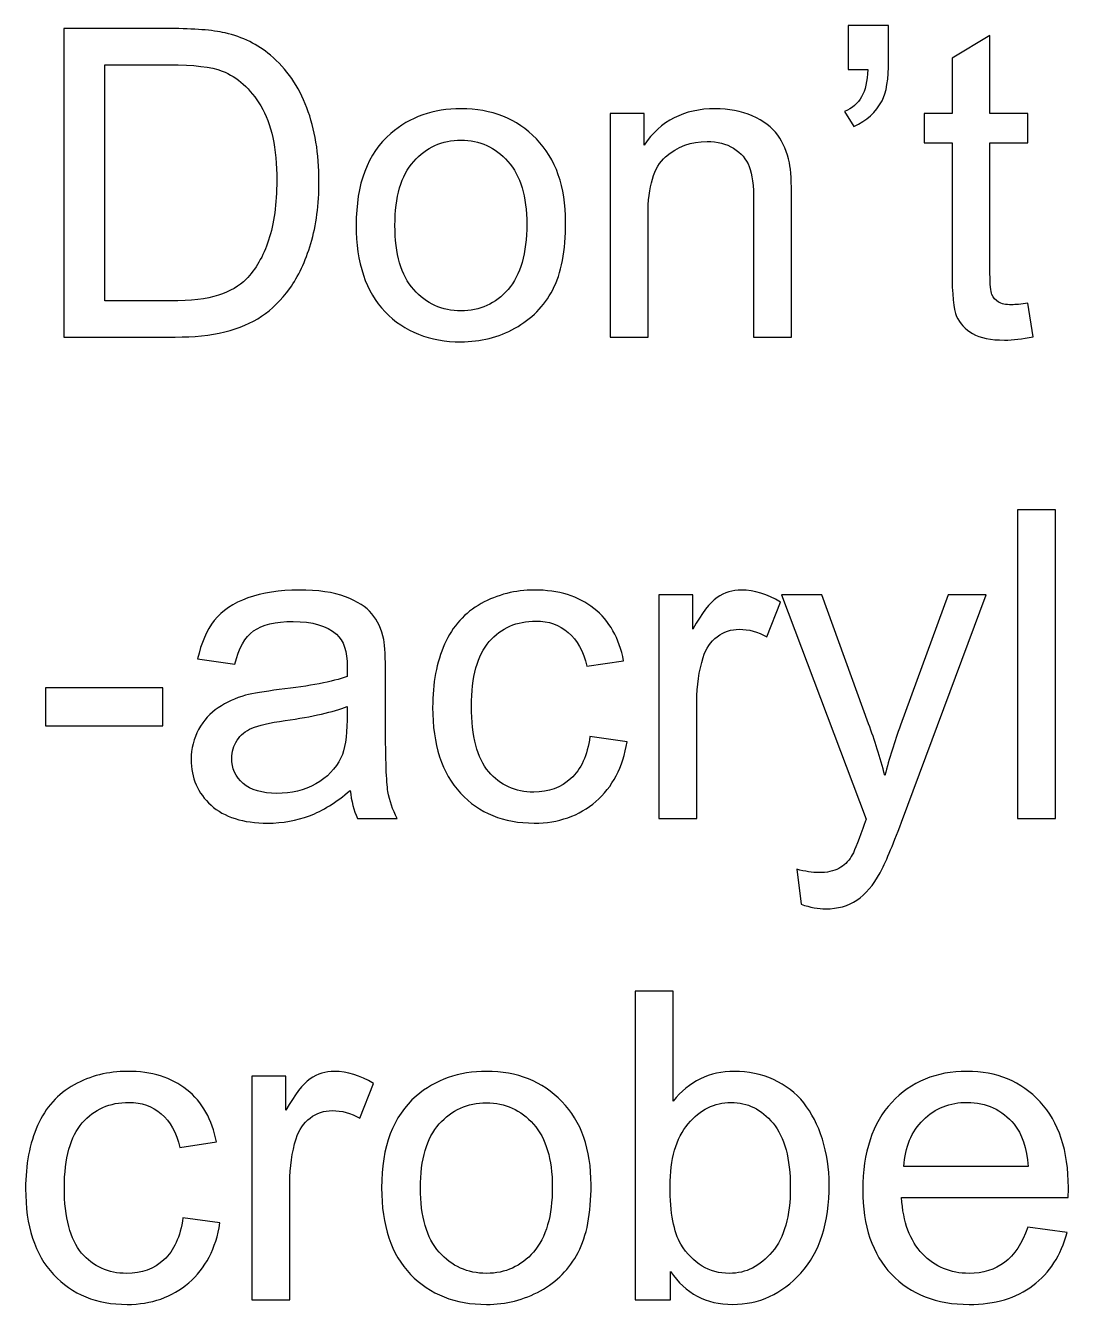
# Model space of a CAD drawing. Header units: centimetres. Extents: x -47.1 to 22.8, y -13.1 to 39.9.
# Drawn here: x -14.9 to -10.8, y 34.86 to 39.88 of the extents above; entities that cross this region are included whole.
import ezdxf

# ---------------------------------------------------------------- set-up
doc = ezdxf.new("R2010")
doc.units = ezdxf.units.CM
doc.header["$MEASUREMENT"] = 0
doc.layers.add('Layer 1', color=7, linetype='Continuous')

msp = doc.modelspace()

# ---------------------------------------------------------------- linework, layer by layer
at = {"layer": 'Layer 1', "color": 105}
for points, knots in [([(-14.75063, 38.65934), (-14.75063, 38.65934), (-14.75063, 39.87176), (-14.75063, 39.87176), (-14.75063, 39.87176), (-14.75063, 39.87176), (-14.33295, 39.87176), (-14.33295, 39.87176), (-14.33295, 39.87176), (-14.23868, 39.87176), (-14.16672, 39.86612), (-14.11705, 39.85455), (-14.11705, 39.85455), (-14.04762, 39.83846), (-13.98835, 39.80939), (-13.93925, 39.76762), (-13.93925, 39.76762), (-13.87518, 39.71344), (-13.82749, 39.64458), (-13.79588, 39.56047), (-13.79588, 39.56047), (-13.76399, 39.47637), (-13.74818, 39.38013), (-13.74818, 39.27204), (-13.74818, 39.27204), (-13.74818, 39.18004), (-13.75891, 39.09848), (-13.78036, 39.02736), (-13.78036, 39.02736), (-13.8018, 38.95624), (-13.82946, 38.89725), (-13.86305, 38.85069), (-13.86305, 38.85069), (-13.89691, 38.80412), (-13.9336, 38.76743), (-13.97368, 38.7409), (-13.97368, 38.7409), (-14.01347, 38.71409), (-14.06173, 38.69377), (-14.11817, 38.67994), (-14.11817, 38.67994), (-14.1749, 38.66611), (-14.23981, 38.65934), (-14.31319, 38.65934), (-14.31319, 38.65934), (-14.31319, 38.65934), (-14.75063, 38.65934), (-14.75063, 38.65934)], [0, 0, 0, 0, 0.0769231, 0.0769231, 0.0769231, 0.0769231, 0.1538462, 0.1538462, 0.1538462, 0.1538462, 0.2307692, 0.2307692, 0.2307692, 0.2307692, 0.3076923, 0.3076923, 0.3076923, 0.3076923, 0.3846154, 0.3846154, 0.3846154, 0.3846154, 0.4615385, 0.4615385, 0.4615385, 0.4615385, 0.5384615, 0.5384615, 0.5384615, 0.5384615, 0.6153846, 0.6153846, 0.6153846, 0.6153846, 0.6923077, 0.6923077, 0.6923077, 0.6923077, 0.7692308, 0.7692308, 0.7692308, 0.7692308, 0.8461538, 0.8461538, 0.8461538, 0.8461538, 1, 1, 1, 1]), ([(-11.66962, 39.7109), (-11.66962, 39.7109), (-11.66962, 39.88362), (-11.66962, 39.88362), (-11.66962, 39.88362), (-11.66962, 39.88362), (-11.51045, 39.88362), (-11.51045, 39.88362), (-11.51045, 39.88362), (-11.51045, 39.88362), (-11.51045, 39.74646), (-11.51045, 39.74646), (-11.51045, 39.74646), (-11.51045, 39.67308), (-11.51892, 39.62002), (-11.53613, 39.58785), (-11.53613, 39.58785), (-11.56012, 39.54326), (-11.59709, 39.50996), (-11.64761, 39.48738), (-11.64761, 39.48738), (-11.64761, 39.48738), (-11.68317, 39.54608), (-11.68317, 39.54608), (-11.68317, 39.54608), (-11.65325, 39.55822), (-11.63124, 39.57712), (-11.61657, 39.60337), (-11.61657, 39.60337), (-11.60189, 39.62934), (-11.59371, 39.66518), (-11.59201, 39.7109), (-11.59201, 39.7109), (-11.59201, 39.7109), (-11.66962, 39.7109), (-11.66962, 39.7109)], [0, 0, 0, 0, 0.1, 0.1, 0.1, 0.1, 0.2, 0.2, 0.2, 0.2, 0.3, 0.3, 0.3, 0.3, 0.4, 0.4, 0.4, 0.4, 0.5, 0.5, 0.5, 0.5, 0.6, 0.6, 0.6, 0.6, 0.7, 0.7, 0.7, 0.7, 0.8, 0.8, 0.8, 0.8, 1, 1, 1, 1]), ([(-10.96322, 38.79227), (-10.96322, 38.79227), (-10.9429, 38.66075), (-10.9429, 38.66075), (-10.9429, 38.66075), (-10.98467, 38.652), (-11.02221, 38.64749), (-11.05495, 38.64749), (-11.05495, 38.64749), (-11.10885, 38.64749), (-11.15062, 38.65595), (-11.18053, 38.67317), (-11.18053, 38.67317), (-11.21017, 38.69038), (-11.23105, 38.71268), (-11.24319, 38.74062), (-11.24319, 38.74062), (-11.25532, 38.76856), (-11.26125, 38.82726), (-11.26125, 38.91673), (-11.26125, 38.91673), (-11.26125, 38.91673), (-11.26125, 39.42303), (-11.26125, 39.42303), (-11.26125, 39.42303), (-11.26125, 39.42303), (-11.37132, 39.42303), (-11.37132, 39.42303), (-11.37132, 39.42303), (-11.37132, 39.42303), (-11.37132, 39.53818), (-11.37132, 39.53818), (-11.37132, 39.53818), (-11.37132, 39.53818), (-11.26125, 39.53818), (-11.26125, 39.53818), (-11.26125, 39.53818), (-11.26125, 39.53818), (-11.26125, 39.75549), (-11.26125, 39.75549), (-11.26125, 39.75549), (-11.26125, 39.75549), (-11.11224, 39.84495), (-11.11224, 39.84495), (-11.11224, 39.84495), (-11.11224, 39.84495), (-11.11224, 39.53818), (-11.11224, 39.53818), (-11.11224, 39.53818), (-11.11224, 39.53818), (-10.96322, 39.53818), (-10.96322, 39.53818), (-10.96322, 39.53818), (-10.96322, 39.53818), (-10.96322, 39.42303), (-10.96322, 39.42303), (-10.96322, 39.42303), (-10.96322, 39.42303), (-11.11224, 39.42303), (-11.11224, 39.42303), (-11.11224, 39.42303), (-11.11224, 39.42303), (-11.11224, 38.90826), (-11.11224, 38.90826), (-11.11224, 38.90826), (-11.11224, 38.86564), (-11.1097, 38.83827), (-11.10434, 38.82613), (-11.10434, 38.82613), (-11.09926, 38.814), (-11.09079, 38.8044), (-11.07894, 38.79706), (-11.07894, 38.79706), (-11.06708, 38.79001), (-11.05015, 38.78634), (-11.02814, 38.78634), (-11.02814, 38.78634), (-11.01177, 38.78634), (-10.99004, 38.78832), (-10.96322, 38.79227)], [0, 0, 0, 0, 0.047619, 0.047619, 0.047619, 0.047619, 0.0952381, 0.0952381, 0.0952381, 0.0952381, 0.1428571, 0.1428571, 0.1428571, 0.1428571, 0.1904762, 0.1904762, 0.1904762, 0.1904762, 0.2380952, 0.2380952, 0.2380952, 0.2380952, 0.2857143, 0.2857143, 0.2857143, 0.2857143, 0.3333333, 0.3333333, 0.3333333, 0.3333333, 0.3809524, 0.3809524, 0.3809524, 0.3809524, 0.4285714, 0.4285714, 0.4285714, 0.4285714, 0.4761905, 0.4761905, 0.4761905, 0.4761905, 0.5238095, 0.5238095, 0.5238095, 0.5238095, 0.5714286, 0.5714286, 0.5714286, 0.5714286, 0.6190476, 0.6190476, 0.6190476, 0.6190476, 0.6666667, 0.6666667, 0.6666667, 0.6666667, 0.7142857, 0.7142857, 0.7142857, 0.7142857, 0.7619048, 0.7619048, 0.7619048, 0.7619048, 0.8095238, 0.8095238, 0.8095238, 0.8095238, 0.8571429, 0.8571429, 0.8571429, 0.8571429, 0.9047619, 0.9047619, 0.9047619, 0.9047619, 1, 1, 1, 1]), ([(-14.58977, 38.80158), (-14.58977, 38.80158), (-14.33125, 38.80158), (-14.33125, 38.80158), (-14.33125, 38.80158), (-14.25138, 38.80158), (-14.18873, 38.80892), (-14.14329, 38.82388), (-14.14329, 38.82388), (-14.09785, 38.83883), (-14.06173, 38.85972), (-14.03464, 38.88681), (-14.03464, 38.88681), (-13.99682, 38.92491), (-13.96719, 38.97627), (-13.94602, 39.04062), (-13.94602, 39.04062), (-13.92485, 39.10497), (-13.91413, 39.18286), (-13.91413, 39.27458), (-13.91413, 39.27458), (-13.91413, 39.40158), (-13.93501, 39.49923), (-13.9765, 39.56753), (-13.9765, 39.56753), (-14.01799, 39.63583), (-14.0685, 39.68155), (-14.12805, 39.70469), (-14.12805, 39.70469), (-14.17095, 39.72134), (-14.24009, 39.72952), (-14.33549, 39.72952), (-14.33549, 39.72952), (-14.33549, 39.72952), (-14.58977, 39.72952), (-14.58977, 39.72952), (-14.58977, 39.72952), (-14.58977, 39.72952), (-14.58977, 38.80158), (-14.58977, 38.80158)], [0, 0, 0, 0, 0.0909091, 0.0909091, 0.0909091, 0.0909091, 0.1818182, 0.1818182, 0.1818182, 0.1818182, 0.2727273, 0.2727273, 0.2727273, 0.2727273, 0.3636364, 0.3636364, 0.3636364, 0.3636364, 0.4545455, 0.4545455, 0.4545455, 0.4545455, 0.5454545, 0.5454545, 0.5454545, 0.5454545, 0.6363636, 0.6363636, 0.6363636, 0.6363636, 0.7272727, 0.7272727, 0.7272727, 0.7272727, 0.8181818, 0.8181818, 0.8181818, 0.8181818, 1, 1, 1, 1]), ([(-13.60227, 39.09876), (-13.60227, 39.26104), (-13.55711, 39.38126), (-13.46652, 39.45944), (-13.46652, 39.45944), (-13.39117, 39.52435), (-13.29888, 39.5568), (-13.19023, 39.5568), (-13.19023, 39.5568), (-13.06972, 39.5568), (-12.97094, 39.51729), (-12.89418, 39.43827), (-12.89418, 39.43827), (-12.81769, 39.35953), (-12.77931, 39.25031), (-12.77931, 39.11118), (-12.77931, 39.11118), (-12.77931, 38.99829), (-12.79625, 38.90967), (-12.83011, 38.84504), (-12.83011, 38.84504), (-12.86398, 38.78041), (-12.91337, 38.73018), (-12.97828, 38.69434), (-12.97828, 38.69434), (-13.04291, 38.65849), (-13.11374, 38.64071), (-13.19023, 38.64071), (-13.19023, 38.64071), (-13.31328, 38.64071), (-13.41262, 38.67994), (-13.48853, 38.75868), (-13.48853, 38.75868), (-13.56445, 38.83742), (-13.60227, 38.95087), (-13.60227, 39.09876)], [0, 0, 0, 0, 0.1, 0.1, 0.1, 0.1, 0.2, 0.2, 0.2, 0.2, 0.3, 0.3, 0.3, 0.3, 0.4, 0.4, 0.4, 0.4, 0.5, 0.5, 0.5, 0.5, 0.6, 0.6, 0.6, 0.6, 0.7, 0.7, 0.7, 0.7, 0.8, 0.8, 0.8, 0.8, 1, 1, 1, 1]), ([(-12.60462, 38.65934), (-12.60462, 38.65934), (-12.60462, 39.53818), (-12.60462, 39.53818), (-12.60462, 39.53818), (-12.60462, 39.53818), (-12.47085, 39.53818), (-12.47085, 39.53818), (-12.47085, 39.53818), (-12.47085, 39.53818), (-12.47085, 39.41344), (-12.47085, 39.41344), (-12.47085, 39.41344), (-12.4065, 39.50911), (-12.31337, 39.5568), (-12.19173, 39.5568), (-12.19173, 39.5568), (-12.13867, 39.5568), (-12.09013, 39.54721), (-12.04582, 39.5283), (-12.04582, 39.5283), (-12.00151, 39.50939), (-11.96821, 39.48427), (-11.9462, 39.45351), (-11.9462, 39.45351), (-11.92418, 39.42275), (-11.90866, 39.38606), (-11.89991, 39.34373), (-11.89991, 39.34373), (-11.89455, 39.31607), (-11.89173, 39.26781), (-11.89173, 39.19895), (-11.89173, 39.19895), (-11.89173, 39.19895), (-11.89173, 38.65934), (-11.89173, 38.65934), (-11.89173, 38.65934), (-11.89173, 38.65934), (-12.04074, 38.65934), (-12.04074, 38.65934), (-12.04074, 38.65934), (-12.04074, 38.65934), (-12.04074, 39.1933), (-12.04074, 39.1933), (-12.04074, 39.1933), (-12.04074, 39.25398), (-12.04639, 39.29942), (-12.05796, 39.32933), (-12.05796, 39.32933), (-12.06953, 39.35925), (-12.09013, 39.38324), (-12.11948, 39.4013), (-12.11948, 39.4013), (-12.14883, 39.41908), (-12.18355, 39.42811), (-12.22306, 39.42811), (-12.22306, 39.42811), (-12.28627, 39.42811), (-12.34074, 39.40807), (-12.38675, 39.36772), (-12.38675, 39.36772), (-12.43275, 39.32764), (-12.45561, 39.25116), (-12.45561, 39.13883), (-12.45561, 39.13883), (-12.45561, 39.13883), (-12.45561, 38.65934), (-12.45561, 38.65934), (-12.45561, 38.65934), (-12.45561, 38.65934), (-12.60462, 38.65934), (-12.60462, 38.65934)], [0, 0, 0, 0, 0.0526316, 0.0526316, 0.0526316, 0.0526316, 0.1052632, 0.1052632, 0.1052632, 0.1052632, 0.1578947, 0.1578947, 0.1578947, 0.1578947, 0.2105263, 0.2105263, 0.2105263, 0.2105263, 0.2631579, 0.2631579, 0.2631579, 0.2631579, 0.3157895, 0.3157895, 0.3157895, 0.3157895, 0.3684211, 0.3684211, 0.3684211, 0.3684211, 0.4210526, 0.4210526, 0.4210526, 0.4210526, 0.4736842, 0.4736842, 0.4736842, 0.4736842, 0.5263158, 0.5263158, 0.5263158, 0.5263158, 0.5789474, 0.5789474, 0.5789474, 0.5789474, 0.6315789, 0.6315789, 0.6315789, 0.6315789, 0.6842105, 0.6842105, 0.6842105, 0.6842105, 0.7368421, 0.7368421, 0.7368421, 0.7368421, 0.7894737, 0.7894737, 0.7894737, 0.7894737, 0.8421053, 0.8421053, 0.8421053, 0.8421053, 0.8947368, 0.8947368, 0.8947368, 0.8947368, 1, 1, 1, 1]), ([(-13.44987, 39.09848), (-13.44987, 38.98615), (-13.42532, 38.90205), (-13.37621, 38.84645), (-13.37621, 38.84645), (-13.32682, 38.79057), (-13.26502, 38.76263), (-13.19023, 38.76263), (-13.19023, 38.76263), (-13.11628, 38.76263), (-13.05476, 38.79057), (-13.00537, 38.84674), (-13.00537, 38.84674), (-12.95626, 38.9029), (-12.93171, 38.98841), (-12.93171, 39.10327), (-12.93171, 39.10327), (-12.93171, 39.21165), (-12.95655, 39.29377), (-13.00594, 39.34937), (-13.00594, 39.34937), (-13.05532, 39.40525), (-13.11685, 39.43319), (-13.19023, 39.43319), (-13.19023, 39.43319), (-13.26502, 39.43319), (-13.32682, 39.40553), (-13.37621, 39.34994), (-13.37621, 39.34994), (-13.42532, 39.29434), (-13.44987, 39.21052), (-13.44987, 39.09848)], [0, 0, 0, 0, 0.1111111, 0.1111111, 0.1111111, 0.1111111, 0.2222222, 0.2222222, 0.2222222, 0.2222222, 0.3333333, 0.3333333, 0.3333333, 0.3333333, 0.4444444, 0.4444444, 0.4444444, 0.4444444, 0.5555556, 0.5555556, 0.5555556, 0.5555556, 0.6666667, 0.6666667, 0.6666667, 0.6666667, 0.7777778, 0.7777778, 0.7777778, 0.7777778, 1, 1, 1, 1]), ([(-11.00389, 36.76761), (-11.00389, 36.76761), (-11.00389, 37.98003), (-11.00389, 37.98003), (-11.00389, 37.98003), (-11.00389, 37.98003), (-10.85487, 37.98003), (-10.85487, 37.98003), (-10.85487, 37.98003), (-10.85487, 37.98003), (-10.85487, 36.76761), (-10.85487, 36.76761), (-10.85487, 36.76761), (-10.85487, 36.76761), (-11.00389, 36.76761), (-11.00389, 36.76761)], [0, 0, 0, 0, 0.2, 0.2, 0.2, 0.2, 0.4, 0.4, 0.4, 0.4, 0.6, 0.6, 0.6, 0.6, 1, 1, 1, 1]), ([(-13.62545, 36.87768), (-13.68077, 36.83055), (-13.73411, 36.79753), (-13.78519, 36.77805), (-13.78519, 36.77805), (-13.83627, 36.75858), (-13.89102, 36.74898), (-13.94972, 36.74898), (-13.94972, 36.74898), (-14.04624, 36.74898), (-14.12047, 36.77241), (-14.1724, 36.81954), (-14.1724, 36.81954), (-14.22433, 36.86639), (-14.25029, 36.9265), (-14.25029, 36.9996), (-14.25029, 36.9996), (-14.25029, 37.04249), (-14.24041, 37.08172), (-14.22094, 37.11728), (-14.22094, 37.11728), (-14.20118, 37.15284), (-14.1755, 37.18106), (-14.14389, 37.20251), (-14.14389, 37.20251), (-14.112, 37.22396), (-14.07644, 37.24033), (-14.03665, 37.25134), (-14.03665, 37.25134), (-14.0073, 37.25896), (-13.96299, 37.2663), (-13.904, 37.27363), (-13.904, 37.27363), (-13.78378, 37.28774), (-13.69488, 37.30496), (-13.63815, 37.32472), (-13.63815, 37.32472), (-13.63759, 37.34504), (-13.6373, 37.35802), (-13.6373, 37.36338), (-13.6373, 37.36338), (-13.6373, 37.42378), (-13.65142, 37.46639), (-13.67964, 37.49123), (-13.67964, 37.49123), (-13.71774, 37.52481), (-13.77446, 37.54146), (-13.84954, 37.54146), (-13.84954, 37.54146), (-13.91981, 37.54146), (-13.97174, 37.52904), (-14.00504, 37.50449), (-14.00504, 37.50449), (-14.03862, 37.47994), (-14.06318, 37.43648), (-14.07926, 37.37382), (-14.07926, 37.37382), (-14.07926, 37.37382), (-14.22489, 37.39414), (-14.22489, 37.39414), (-14.22489, 37.39414), (-14.21163, 37.45651), (-14.18989, 37.50703), (-14.15941, 37.54541), (-14.15941, 37.54541), (-14.12893, 37.5838), (-14.08491, 37.61315), (-14.02733, 37.63403), (-14.02733, 37.63403), (-13.97004, 37.65463), (-13.90316, 37.66507), (-13.82752, 37.66507), (-13.82752, 37.66507), (-13.75245, 37.66507), (-13.69121, 37.65633), (-13.64408, 37.63855), (-13.64408, 37.63855), (-13.59723, 37.62077), (-13.56252, 37.59875), (-13.5405, 37.57194), (-13.5405, 37.57194), (-13.51849, 37.54513), (-13.50297, 37.51126), (-13.49394, 37.47034), (-13.49394, 37.47034), (-13.48914, 37.44494), (-13.4866, 37.39922), (-13.4866, 37.33346), (-13.4866, 37.33346), (-13.4866, 37.33346), (-13.4866, 37.13591), (-13.4866, 37.13591), (-13.4866, 37.13591), (-13.4866, 36.9979), (-13.48349, 36.9107), (-13.47728, 36.87373), (-13.47728, 36.87373), (-13.47136, 36.83675), (-13.45894, 36.80148), (-13.44088, 36.76761), (-13.44088, 36.76761), (-13.44088, 36.76761), (-13.59666, 36.76761), (-13.59666, 36.76761), (-13.59666, 36.76761), (-13.61162, 36.79894), (-13.62122, 36.83563), (-13.62545, 36.87768)], [0, 0, 0, 0, 0.0357143, 0.0357143, 0.0357143, 0.0357143, 0.0714286, 0.0714286, 0.0714286, 0.0714286, 0.1071429, 0.1071429, 0.1071429, 0.1071429, 0.1428571, 0.1428571, 0.1428571, 0.1428571, 0.1785714, 0.1785714, 0.1785714, 0.1785714, 0.2142857, 0.2142857, 0.2142857, 0.2142857, 0.25, 0.25, 0.25, 0.25, 0.2857143, 0.2857143, 0.2857143, 0.2857143, 0.3214286, 0.3214286, 0.3214286, 0.3214286, 0.3571429, 0.3571429, 0.3571429, 0.3571429, 0.3928571, 0.3928571, 0.3928571, 0.3928571, 0.4285714, 0.4285714, 0.4285714, 0.4285714, 0.4642857, 0.4642857, 0.4642857, 0.4642857, 0.5, 0.5, 0.5, 0.5, 0.5357143, 0.5357143, 0.5357143, 0.5357143, 0.5714286, 0.5714286, 0.5714286, 0.5714286, 0.6071429, 0.6071429, 0.6071429, 0.6071429, 0.6428571, 0.6428571, 0.6428571, 0.6428571, 0.6785714, 0.6785714, 0.6785714, 0.6785714, 0.7142857, 0.7142857, 0.7142857, 0.7142857, 0.75, 0.75, 0.75, 0.75, 0.7857143, 0.7857143, 0.7857143, 0.7857143, 0.8214286, 0.8214286, 0.8214286, 0.8214286, 0.8571429, 0.8571429, 0.8571429, 0.8571429, 0.8928571, 0.8928571, 0.8928571, 0.8928571, 0.9285714, 0.9285714, 0.9285714, 0.9285714, 1, 1, 1, 1]), ([(-12.68368, 37.08934), (-12.68368, 37.08934), (-12.53805, 37.06902), (-12.53805, 37.06902), (-12.53805, 37.06902), (-12.55414, 36.96883), (-12.59478, 36.89066), (-12.66054, 36.83393), (-12.66054, 36.83393), (-12.7263, 36.77721), (-12.80729, 36.74898), (-12.90297, 36.74898), (-12.90297, 36.74898), (-13.02291, 36.74898), (-13.11943, 36.78821), (-13.19224, 36.86667), (-13.19224, 36.86667), (-13.26534, 36.94513), (-13.30175, 37.05745), (-13.30175, 37.20364), (-13.30175, 37.20364), (-13.30175, 37.29847), (-13.28594, 37.38116), (-13.25462, 37.45228), (-13.25462, 37.45228), (-13.22329, 37.52312), (-13.17559, 37.57646), (-13.11125, 37.61174), (-13.11125, 37.61174), (-13.04718, 37.64729), (-12.97747, 37.66507), (-12.90184, 37.66507), (-12.90184, 37.66507), (-12.80673, 37.66507), (-12.72855, 37.64109), (-12.66816, 37.59283), (-12.66816, 37.59283), (-12.60748, 37.54457), (-12.56853, 37.47599), (-12.5516, 37.38737), (-12.5516, 37.38737), (-12.5516, 37.38737), (-12.69553, 37.36536), (-12.69553, 37.36536), (-12.69553, 37.36536), (-12.70936, 37.42434), (-12.73363, 37.46865), (-12.76891, 37.49856), (-12.76891, 37.49856), (-12.80391, 37.5282), (-12.84624, 37.54316), (-12.89591, 37.54316), (-12.89591, 37.54316), (-12.97098, 37.54316), (-13.03194, 37.51634), (-13.07907, 37.46272), (-13.07907, 37.46272), (-13.12592, 37.40882), (-13.14935, 37.32415), (-13.14935, 37.20788), (-13.14935, 37.20788), (-13.14935, 37.08991), (-13.12677, 37.00439), (-13.08161, 36.95105), (-13.08161, 36.95105), (-13.03618, 36.89771), (-12.97719, 36.8709), (-12.90466, 36.8709), (-12.90466, 36.8709), (-12.84596, 36.8709), (-12.79713, 36.88868), (-12.75819, 36.92453), (-12.75819, 36.92453), (-12.71896, 36.96009), (-12.69412, 37.01512), (-12.68368, 37.08934)], [0, 0, 0, 0, 0.05, 0.05, 0.05, 0.05, 0.1, 0.1, 0.1, 0.1, 0.15, 0.15, 0.15, 0.15, 0.2, 0.2, 0.2, 0.2, 0.25, 0.25, 0.25, 0.25, 0.3, 0.3, 0.3, 0.3, 0.35, 0.35, 0.35, 0.35, 0.4, 0.4, 0.4, 0.4, 0.45, 0.45, 0.45, 0.45, 0.5, 0.5, 0.5, 0.5, 0.55, 0.55, 0.55, 0.55, 0.6, 0.6, 0.6, 0.6, 0.65, 0.65, 0.65, 0.65, 0.7, 0.7, 0.7, 0.7, 0.75, 0.75, 0.75, 0.75, 0.8, 0.8, 0.8, 0.8, 0.85, 0.85, 0.85, 0.85, 0.9, 0.9, 0.9, 0.9, 1, 1, 1, 1]), ([(-12.41274, 36.76761), (-12.41274, 36.76761), (-12.41274, 37.64645), (-12.41274, 37.64645), (-12.41274, 37.64645), (-12.41274, 37.64645), (-12.27897, 37.64645), (-12.27897, 37.64645), (-12.27897, 37.64645), (-12.27897, 37.64645), (-12.27897, 37.51183), (-12.27897, 37.51183), (-12.27897, 37.51183), (-12.24482, 37.5742), (-12.21321, 37.6154), (-12.18414, 37.63516), (-12.18414, 37.63516), (-12.15508, 37.6552), (-12.12318, 37.66507), (-12.08847, 37.66507), (-12.08847, 37.66507), (-12.03824, 37.66507), (-11.98715, 37.64927), (-11.93522, 37.61794), (-11.93522, 37.61794), (-11.93522, 37.61794), (-11.98828, 37.4805), (-11.98828, 37.4805), (-11.98828, 37.4805), (-12.02441, 37.50082), (-12.06053, 37.51098), (-12.09666, 37.51098), (-12.09666, 37.51098), (-12.12911, 37.51098), (-12.15818, 37.5011), (-12.18386, 37.48163), (-12.18386, 37.48163), (-12.20954, 37.46216), (-12.22789, 37.43506), (-12.23889, 37.40035), (-12.23889, 37.40035), (-12.25555, 37.34758), (-12.26373, 37.28972), (-12.26373, 37.22678), (-12.26373, 37.22678), (-12.26373, 37.22678), (-12.26373, 36.76761), (-12.26373, 36.76761), (-12.26373, 36.76761), (-12.26373, 36.76761), (-12.41274, 36.76761), (-12.41274, 36.76761)], [0, 0, 0, 0, 0.0714286, 0.0714286, 0.0714286, 0.0714286, 0.1428571, 0.1428571, 0.1428571, 0.1428571, 0.2142857, 0.2142857, 0.2142857, 0.2142857, 0.2857143, 0.2857143, 0.2857143, 0.2857143, 0.3571429, 0.3571429, 0.3571429, 0.3571429, 0.4285714, 0.4285714, 0.4285714, 0.4285714, 0.5, 0.5, 0.5, 0.5, 0.5714286, 0.5714286, 0.5714286, 0.5714286, 0.6428571, 0.6428571, 0.6428571, 0.6428571, 0.7142857, 0.7142857, 0.7142857, 0.7142857, 0.7857143, 0.7857143, 0.7857143, 0.7857143, 0.8571429, 0.8571429, 0.8571429, 0.8571429, 1, 1, 1, 1]), ([(-11.85394, 36.42979), (-11.85394, 36.42979), (-11.87088, 36.56751), (-11.87088, 36.56751), (-11.87088, 36.56751), (-11.83814, 36.55877), (-11.80992, 36.55425), (-11.78565, 36.55425), (-11.78565, 36.55425), (-11.75234, 36.55425), (-11.72581, 36.55989), (-11.70606, 36.5709), (-11.70606, 36.5709), (-11.68602, 36.58191), (-11.66965, 36.59743), (-11.65695, 36.61719), (-11.65695, 36.61719), (-11.64764, 36.63214), (-11.6324, 36.66911), (-11.61152, 36.72838), (-11.61152, 36.72838), (-11.60869, 36.73657), (-11.60446, 36.7487), (-11.59825, 36.76479), (-11.59825, 36.76479), (-11.59825, 36.76479), (-11.93184, 37.64645), (-11.93184, 37.64645), (-11.93184, 37.64645), (-11.93184, 37.64645), (-11.77266, 37.64645), (-11.77266, 37.64645), (-11.77266, 37.64645), (-11.77266, 37.64645), (-11.58922, 37.13901), (-11.58922, 37.13901), (-11.58922, 37.13901), (-11.56523, 37.07495), (-11.54406, 37.00722), (-11.52516, 36.9361), (-11.52516, 36.9361), (-11.50794, 37.00298), (-11.48762, 37.06902), (-11.46391, 37.13393), (-11.46391, 37.13393), (-11.46391, 37.13393), (-11.27652, 37.64645), (-11.27652, 37.64645), (-11.27652, 37.64645), (-11.27652, 37.64645), (-11.12779, 37.64645), (-11.12779, 37.64645), (-11.12779, 37.64645), (-11.12779, 37.64645), (-11.45996, 36.75237), (-11.45996, 36.75237), (-11.45996, 36.75237), (-11.4958, 36.65613), (-11.52374, 36.59009), (-11.54378, 36.55369), (-11.54378, 36.55369), (-11.57031, 36.50486), (-11.60079, 36.46902), (-11.63494, 36.44616), (-11.63494, 36.44616), (-11.66937, 36.4233), (-11.71029, 36.41201), (-11.75771, 36.41201), (-11.75771, 36.41201), (-11.78649, 36.41201), (-11.81867, 36.41794), (-11.85394, 36.42979)], [0, 0, 0, 0, 0.0526316, 0.0526316, 0.0526316, 0.0526316, 0.1052632, 0.1052632, 0.1052632, 0.1052632, 0.1578947, 0.1578947, 0.1578947, 0.1578947, 0.2105263, 0.2105263, 0.2105263, 0.2105263, 0.2631579, 0.2631579, 0.2631579, 0.2631579, 0.3157895, 0.3157895, 0.3157895, 0.3157895, 0.3684211, 0.3684211, 0.3684211, 0.3684211, 0.4210526, 0.4210526, 0.4210526, 0.4210526, 0.4736842, 0.4736842, 0.4736842, 0.4736842, 0.5263158, 0.5263158, 0.5263158, 0.5263158, 0.5789474, 0.5789474, 0.5789474, 0.5789474, 0.6315789, 0.6315789, 0.6315789, 0.6315789, 0.6842105, 0.6842105, 0.6842105, 0.6842105, 0.7368421, 0.7368421, 0.7368421, 0.7368421, 0.7894737, 0.7894737, 0.7894737, 0.7894737, 0.8421053, 0.8421053, 0.8421053, 0.8421053, 0.8947368, 0.8947368, 0.8947368, 0.8947368, 1, 1, 1, 1]), ([(-14.82264, 37.13168), (-14.82264, 37.13168), (-14.82264, 37.28069), (-14.82264, 37.28069), (-14.82264, 37.28069), (-14.82264, 37.28069), (-14.36205, 37.28069), (-14.36205, 37.28069), (-14.36205, 37.28069), (-14.36205, 37.28069), (-14.36205, 37.13168), (-14.36205, 37.13168), (-14.36205, 37.13168), (-14.36205, 37.13168), (-14.82264, 37.13168), (-14.82264, 37.13168)], [0, 0, 0, 0, 0.2, 0.2, 0.2, 0.2, 0.4, 0.4, 0.4, 0.4, 0.6, 0.6, 0.6, 0.6, 1, 1, 1, 1]), ([(-13.6373, 37.20788), (-13.69149, 37.18586), (-13.77277, 37.16724), (-13.88114, 37.152), (-13.88114, 37.152), (-13.94267, 37.14325), (-13.98613, 37.13337), (-14.01153, 37.12236), (-14.01153, 37.12236), (-14.03693, 37.11136), (-14.0564, 37.09527), (-14.07023, 37.07438), (-14.07023, 37.07438), (-14.08406, 37.05322), (-14.09112, 37.02979), (-14.09112, 37.00383), (-14.09112, 37.00383), (-14.09112, 36.9646), (-14.07616, 36.93158), (-14.04596, 36.90533), (-14.04596, 36.90533), (-14.01576, 36.87909), (-13.97174, 36.86582), (-13.91388, 36.86582), (-13.91388, 36.86582), (-13.85659, 36.86582), (-13.80551, 36.87824), (-13.76064, 36.90336), (-13.76064, 36.90336), (-13.71604, 36.92819), (-13.68302, 36.96234), (-13.66214, 37.00552), (-13.66214, 37.00552), (-13.64605, 37.03911), (-13.63815, 37.0885), (-13.63815, 37.15369), (-13.63815, 37.15369), (-13.63815, 37.15369), (-13.6373, 37.20788), (-13.6373, 37.20788)], [0, 0, 0, 0, 0.0909091, 0.0909091, 0.0909091, 0.0909091, 0.1818182, 0.1818182, 0.1818182, 0.1818182, 0.2727273, 0.2727273, 0.2727273, 0.2727273, 0.3636364, 0.3636364, 0.3636364, 0.3636364, 0.4545455, 0.4545455, 0.4545455, 0.4545455, 0.5454545, 0.5454545, 0.5454545, 0.5454545, 0.6363636, 0.6363636, 0.6363636, 0.6363636, 0.7272727, 0.7272727, 0.7272727, 0.7272727, 0.8181818, 0.8181818, 0.8181818, 0.8181818, 1, 1, 1, 1]), ([(-12.36732, 34.87588), (-12.36732, 34.87588), (-12.50617, 34.87588), (-12.50617, 34.87588), (-12.50617, 34.87588), (-12.50617, 34.87588), (-12.50617, 36.0883), (-12.50617, 36.0883), (-12.50617, 36.0883), (-12.50617, 36.0883), (-12.35716, 36.0883), (-12.35716, 36.0883), (-12.35716, 36.0883), (-12.35716, 36.0883), (-12.35716, 35.65566), (-12.35716, 35.65566), (-12.35716, 35.65566), (-12.29423, 35.73412), (-12.21407, 35.77334), (-12.11643, 35.77334), (-12.11643, 35.77334), (-12.06252, 35.77334), (-12.01116, 35.76262), (-11.9629, 35.74089), (-11.9629, 35.74089), (-11.91464, 35.71916), (-11.87513, 35.6884), (-11.8438, 35.64917), (-11.8438, 35.64917), (-11.81275, 35.60966), (-11.7882, 35.56224), (-11.7707, 35.50665), (-11.7707, 35.50665), (-11.75292, 35.45133), (-11.74418, 35.39178), (-11.74418, 35.32856), (-11.74418, 35.32856), (-11.74418, 35.17842), (-11.78143, 35.06215), (-11.85565, 34.9803), (-11.85565, 34.9803), (-11.93016, 34.89818), (-12.01934, 34.85725), (-12.12348, 34.85725), (-12.12348, 34.85725), (-12.22706, 34.85725), (-12.30834, 34.90043), (-12.36732, 34.98651), (-12.36732, 34.98651), (-12.36732, 34.98651), (-12.36732, 34.87588), (-12.36732, 34.87588)], [0, 0, 0, 0, 0.0714286, 0.0714286, 0.0714286, 0.0714286, 0.1428571, 0.1428571, 0.1428571, 0.1428571, 0.2142857, 0.2142857, 0.2142857, 0.2142857, 0.2857143, 0.2857143, 0.2857143, 0.2857143, 0.3571429, 0.3571429, 0.3571429, 0.3571429, 0.4285714, 0.4285714, 0.4285714, 0.4285714, 0.5, 0.5, 0.5, 0.5, 0.5714286, 0.5714286, 0.5714286, 0.5714286, 0.6428571, 0.6428571, 0.6428571, 0.6428571, 0.7142857, 0.7142857, 0.7142857, 0.7142857, 0.7857143, 0.7857143, 0.7857143, 0.7857143, 0.8571429, 0.8571429, 0.8571429, 0.8571429, 1, 1, 1, 1]), ([(-14.28276, 35.19761), (-14.28276, 35.19761), (-14.13713, 35.17729), (-14.13713, 35.17729), (-14.13713, 35.17729), (-14.15322, 35.0771), (-14.19386, 34.99893), (-14.25962, 34.9422), (-14.25962, 34.9422), (-14.32538, 34.88548), (-14.40637, 34.85725), (-14.50205, 34.85725), (-14.50205, 34.85725), (-14.62199, 34.85725), (-14.71851, 34.89648), (-14.79132, 34.97494), (-14.79132, 34.97494), (-14.86442, 35.0534), (-14.90083, 35.16572), (-14.90083, 35.31191), (-14.90083, 35.31191), (-14.90083, 35.40674), (-14.88502, 35.48943), (-14.8537, 35.56055), (-14.8537, 35.56055), (-14.82237, 35.63139), (-14.77467, 35.68473), (-14.71033, 35.72001), (-14.71033, 35.72001), (-14.64626, 35.75556), (-14.57655, 35.77334), (-14.50092, 35.77334), (-14.50092, 35.77334), (-14.40581, 35.77334), (-14.32763, 35.74936), (-14.26724, 35.7011), (-14.26724, 35.7011), (-14.20656, 35.65284), (-14.16761, 35.58426), (-14.15068, 35.49564), (-14.15068, 35.49564), (-14.15068, 35.49564), (-14.29461, 35.47363), (-14.29461, 35.47363), (-14.29461, 35.47363), (-14.30844, 35.53261), (-14.33271, 35.57692), (-14.36799, 35.60683), (-14.36799, 35.60683), (-14.40299, 35.63647), (-14.44532, 35.65143), (-14.49499, 35.65143), (-14.49499, 35.65143), (-14.57006, 35.65143), (-14.63102, 35.62461), (-14.67815, 35.57099), (-14.67815, 35.57099), (-14.725, 35.51709), (-14.74843, 35.43242), (-14.74843, 35.31615), (-14.74843, 35.31615), (-14.74843, 35.19818), (-14.72585, 35.11266), (-14.68069, 35.05932), (-14.68069, 35.05932), (-14.63526, 35.00598), (-14.57627, 34.97917), (-14.50374, 34.97917), (-14.50374, 34.97917), (-14.44504, 34.97917), (-14.39621, 34.99695), (-14.35727, 35.0328), (-14.35727, 35.0328), (-14.31804, 35.06836), (-14.2932, 35.12339), (-14.28276, 35.19761)], [0, 0, 0, 0, 0.05, 0.05, 0.05, 0.05, 0.1, 0.1, 0.1, 0.1, 0.15, 0.15, 0.15, 0.15, 0.2, 0.2, 0.2, 0.2, 0.25, 0.25, 0.25, 0.25, 0.3, 0.3, 0.3, 0.3, 0.35, 0.35, 0.35, 0.35, 0.4, 0.4, 0.4, 0.4, 0.45, 0.45, 0.45, 0.45, 0.5, 0.5, 0.5, 0.5, 0.55, 0.55, 0.55, 0.55, 0.6, 0.6, 0.6, 0.6, 0.65, 0.65, 0.65, 0.65, 0.7, 0.7, 0.7, 0.7, 0.75, 0.75, 0.75, 0.75, 0.8, 0.8, 0.8, 0.8, 0.85, 0.85, 0.85, 0.85, 0.9, 0.9, 0.9, 0.9, 1, 1, 1, 1]), ([(-14.01182, 34.87588), (-14.01182, 34.87588), (-14.01182, 35.75472), (-14.01182, 35.75472), (-14.01182, 35.75472), (-14.01182, 35.75472), (-13.87805, 35.75472), (-13.87805, 35.75472), (-13.87805, 35.75472), (-13.87805, 35.75472), (-13.87805, 35.6201), (-13.87805, 35.6201), (-13.87805, 35.6201), (-13.8439, 35.68247), (-13.81229, 35.72367), (-13.78322, 35.74343), (-13.78322, 35.74343), (-13.75416, 35.76347), (-13.72226, 35.77334), (-13.68755, 35.77334), (-13.68755, 35.77334), (-13.63732, 35.77334), (-13.58623, 35.75754), (-13.5343, 35.72621), (-13.5343, 35.72621), (-13.5343, 35.72621), (-13.58736, 35.58877), (-13.58736, 35.58877), (-13.58736, 35.58877), (-13.62349, 35.60909), (-13.65961, 35.61925), (-13.69574, 35.61925), (-13.69574, 35.61925), (-13.72819, 35.61925), (-13.75726, 35.60937), (-13.78294, 35.5899), (-13.78294, 35.5899), (-13.80862, 35.57043), (-13.82697, 35.54333), (-13.83797, 35.50862), (-13.83797, 35.50862), (-13.85463, 35.45585), (-13.86281, 35.39799), (-13.86281, 35.33505), (-13.86281, 35.33505), (-13.86281, 35.33505), (-13.86281, 34.87588), (-13.86281, 34.87588), (-13.86281, 34.87588), (-13.86281, 34.87588), (-14.01182, 34.87588), (-14.01182, 34.87588)], [0, 0, 0, 0, 0.0714286, 0.0714286, 0.0714286, 0.0714286, 0.1428571, 0.1428571, 0.1428571, 0.1428571, 0.2142857, 0.2142857, 0.2142857, 0.2142857, 0.2857143, 0.2857143, 0.2857143, 0.2857143, 0.3571429, 0.3571429, 0.3571429, 0.3571429, 0.4285714, 0.4285714, 0.4285714, 0.4285714, 0.5, 0.5, 0.5, 0.5, 0.5714286, 0.5714286, 0.5714286, 0.5714286, 0.6428571, 0.6428571, 0.6428571, 0.6428571, 0.7142857, 0.7142857, 0.7142857, 0.7142857, 0.7857143, 0.7857143, 0.7857143, 0.7857143, 0.8571429, 0.8571429, 0.8571429, 0.8571429, 1, 1, 1, 1]), ([(-13.50213, 35.3153), (-13.50213, 35.47758), (-13.45697, 35.5978), (-13.36638, 35.67598), (-13.36638, 35.67598), (-13.29103, 35.74089), (-13.19874, 35.77334), (-13.09009, 35.77334), (-13.09009, 35.77334), (-12.96958, 35.77334), (-12.8708, 35.73383), (-12.79404, 35.65481), (-12.79404, 35.65481), (-12.71755, 35.57607), (-12.67917, 35.46685), (-12.67917, 35.32772), (-12.67917, 35.32772), (-12.67917, 35.21483), (-12.69611, 35.12621), (-12.72997, 35.06158), (-12.72997, 35.06158), (-12.76384, 34.99695), (-12.81323, 34.94672), (-12.87814, 34.91088), (-12.87814, 34.91088), (-12.94277, 34.87503), (-13.0136, 34.85725), (-13.09009, 34.85725), (-13.09009, 34.85725), (-13.21314, 34.85725), (-13.31248, 34.89648), (-13.38839, 34.97522), (-13.38839, 34.97522), (-13.46431, 35.05396), (-13.50213, 35.16741), (-13.50213, 35.3153)], [0, 0, 0, 0, 0.1, 0.1, 0.1, 0.1, 0.2, 0.2, 0.2, 0.2, 0.3, 0.3, 0.3, 0.3, 0.4, 0.4, 0.4, 0.4, 0.5, 0.5, 0.5, 0.5, 0.6, 0.6, 0.6, 0.6, 0.7, 0.7, 0.7, 0.7, 0.8, 0.8, 0.8, 0.8, 1, 1, 1, 1]), ([(-10.96327, 35.16036), (-10.96327, 35.16036), (-10.80918, 35.14004), (-10.80918, 35.14004), (-10.80918, 35.14004), (-10.83317, 35.05058), (-10.87804, 34.98087), (-10.94352, 34.93148), (-10.94352, 34.93148), (-11.00899, 34.88209), (-11.09253, 34.85725), (-11.19441, 34.85725), (-11.19441, 34.85725), (-11.32254, 34.85725), (-11.42414, 34.89676), (-11.49921, 34.97579), (-11.49921, 34.97579), (-11.57428, 35.05453), (-11.61182, 35.16544), (-11.61182, 35.30796), (-11.61182, 35.30796), (-11.61182, 35.45528), (-11.574, 35.56986), (-11.49808, 35.65114), (-11.49808, 35.65114), (-11.42216, 35.73271), (-11.32367, 35.77334), (-11.2026, 35.77334), (-11.2026, 35.77334), (-11.08547, 35.77334), (-10.9898, 35.73355), (-10.91558, 35.65368), (-10.91558, 35.65368), (-10.84135, 35.57381), (-10.8041, 35.46149), (-10.8041, 35.31671), (-10.8041, 35.31671), (-10.8041, 35.30796), (-10.80438, 35.2947), (-10.80495, 35.2772), (-10.80495, 35.2772), (-10.80495, 35.2772), (-11.45942, 35.2772), (-11.45942, 35.2772), (-11.45942, 35.2772), (-11.45377, 35.18096), (-11.42668, 35.10702), (-11.37757, 35.05594), (-11.37757, 35.05594), (-11.32875, 35.00486), (-11.26751, 34.97917), (-11.19441, 34.97917), (-11.19441, 34.97917), (-11.13994, 34.97917), (-11.09338, 34.99357), (-11.05499, 35.02235), (-11.05499, 35.02235), (-11.01633, 35.05114), (-10.98585, 35.09714), (-10.96327, 35.16036)], [0, 0, 0, 0, 0.0625, 0.0625, 0.0625, 0.0625, 0.125, 0.125, 0.125, 0.125, 0.1875, 0.1875, 0.1875, 0.1875, 0.25, 0.25, 0.25, 0.25, 0.3125, 0.3125, 0.3125, 0.3125, 0.375, 0.375, 0.375, 0.375, 0.4375, 0.4375, 0.4375, 0.4375, 0.5, 0.5, 0.5, 0.5, 0.5625, 0.5625, 0.5625, 0.5625, 0.625, 0.625, 0.625, 0.625, 0.6875, 0.6875, 0.6875, 0.6875, 0.75, 0.75, 0.75, 0.75, 0.8125, 0.8125, 0.8125, 0.8125, 0.875, 0.875, 0.875, 0.875, 1, 1, 1, 1]), ([(-13.34973, 35.31502), (-13.34973, 35.20269), (-13.32518, 35.11859), (-13.27607, 35.06299), (-13.27607, 35.06299), (-13.22668, 35.00711), (-13.16488, 34.97917), (-13.09009, 34.97917), (-13.09009, 34.97917), (-13.01614, 34.97917), (-12.95462, 35.00711), (-12.90523, 35.06328), (-12.90523, 35.06328), (-12.85612, 35.11944), (-12.83157, 35.20495), (-12.83157, 35.31981), (-12.83157, 35.31981), (-12.83157, 35.42819), (-12.85641, 35.51031), (-12.9058, 35.56591), (-12.9058, 35.56591), (-12.95518, 35.62179), (-13.01671, 35.64973), (-13.09009, 35.64973), (-13.09009, 35.64973), (-13.16488, 35.64973), (-13.22668, 35.62207), (-13.27607, 35.56648), (-13.27607, 35.56648), (-13.32518, 35.51088), (-13.34973, 35.42706), (-13.34973, 35.31502)], [0, 0, 0, 0, 0.1111111, 0.1111111, 0.1111111, 0.1111111, 0.2222222, 0.2222222, 0.2222222, 0.2222222, 0.3333333, 0.3333333, 0.3333333, 0.3333333, 0.4444444, 0.4444444, 0.4444444, 0.4444444, 0.5555556, 0.5555556, 0.5555556, 0.5555556, 0.6666667, 0.6666667, 0.6666667, 0.6666667, 0.7777778, 0.7777778, 0.7777778, 0.7777778, 1, 1, 1, 1]), ([(-12.36901, 35.32179), (-12.36901, 35.2168), (-12.35462, 35.14089), (-12.32612, 35.09404), (-12.32612, 35.09404), (-12.27927, 35.01756), (-12.21605, 34.97917), (-12.13618, 34.97917), (-12.13618, 34.97917), (-12.07099, 34.97917), (-12.01483, 35.0074), (-11.96769, 35.06384), (-11.96769, 35.06384), (-11.92028, 35.12028), (-11.89657, 35.20439), (-11.89657, 35.31615), (-11.89657, 35.31615), (-11.89657, 35.43073), (-11.91915, 35.51511), (-11.96459, 35.56958), (-11.96459, 35.56958), (-12.01003, 35.62405), (-12.06506, 35.65143), (-12.12941, 35.65143), (-12.12941, 35.65143), (-12.1946, 35.65143), (-12.25076, 35.6232), (-12.29789, 35.56676), (-12.29789, 35.56676), (-12.34531, 35.51031), (-12.36901, 35.42875), (-12.36901, 35.32179)], [0, 0, 0, 0, 0.1111111, 0.1111111, 0.1111111, 0.1111111, 0.2222222, 0.2222222, 0.2222222, 0.2222222, 0.3333333, 0.3333333, 0.3333333, 0.3333333, 0.4444444, 0.4444444, 0.4444444, 0.4444444, 0.5555556, 0.5555556, 0.5555556, 0.5555556, 0.6666667, 0.6666667, 0.6666667, 0.6666667, 0.7777778, 0.7777778, 0.7777778, 0.7777778, 1, 1, 1, 1]), ([(-11.45095, 35.39912), (-11.45095, 35.39912), (-10.96158, 35.39912), (-10.96158, 35.39912), (-10.96158, 35.39912), (-10.96807, 35.47306), (-10.98698, 35.52838), (-11.01774, 35.56535), (-11.01774, 35.56535), (-11.06487, 35.62264), (-11.1264, 35.65143), (-11.20175, 35.65143), (-11.20175, 35.65143), (-11.27005, 35.65143), (-11.32734, 35.62857), (-11.3739, 35.58285), (-11.3739, 35.58285), (-11.42019, 35.53713), (-11.44587, 35.47588), (-11.45095, 35.39912)], [0, 0, 0, 0, 0.1666667, 0.1666667, 0.1666667, 0.1666667, 0.3333333, 0.3333333, 0.3333333, 0.3333333, 0.5, 0.5, 0.5, 0.5, 0.6666667, 0.6666667, 0.6666667, 0.6666667, 1, 1, 1, 1])]:
    msp.add_open_spline(points, degree=3, knots=knots, dxfattribs=at)

doc.saveas('drawing.dxf')
